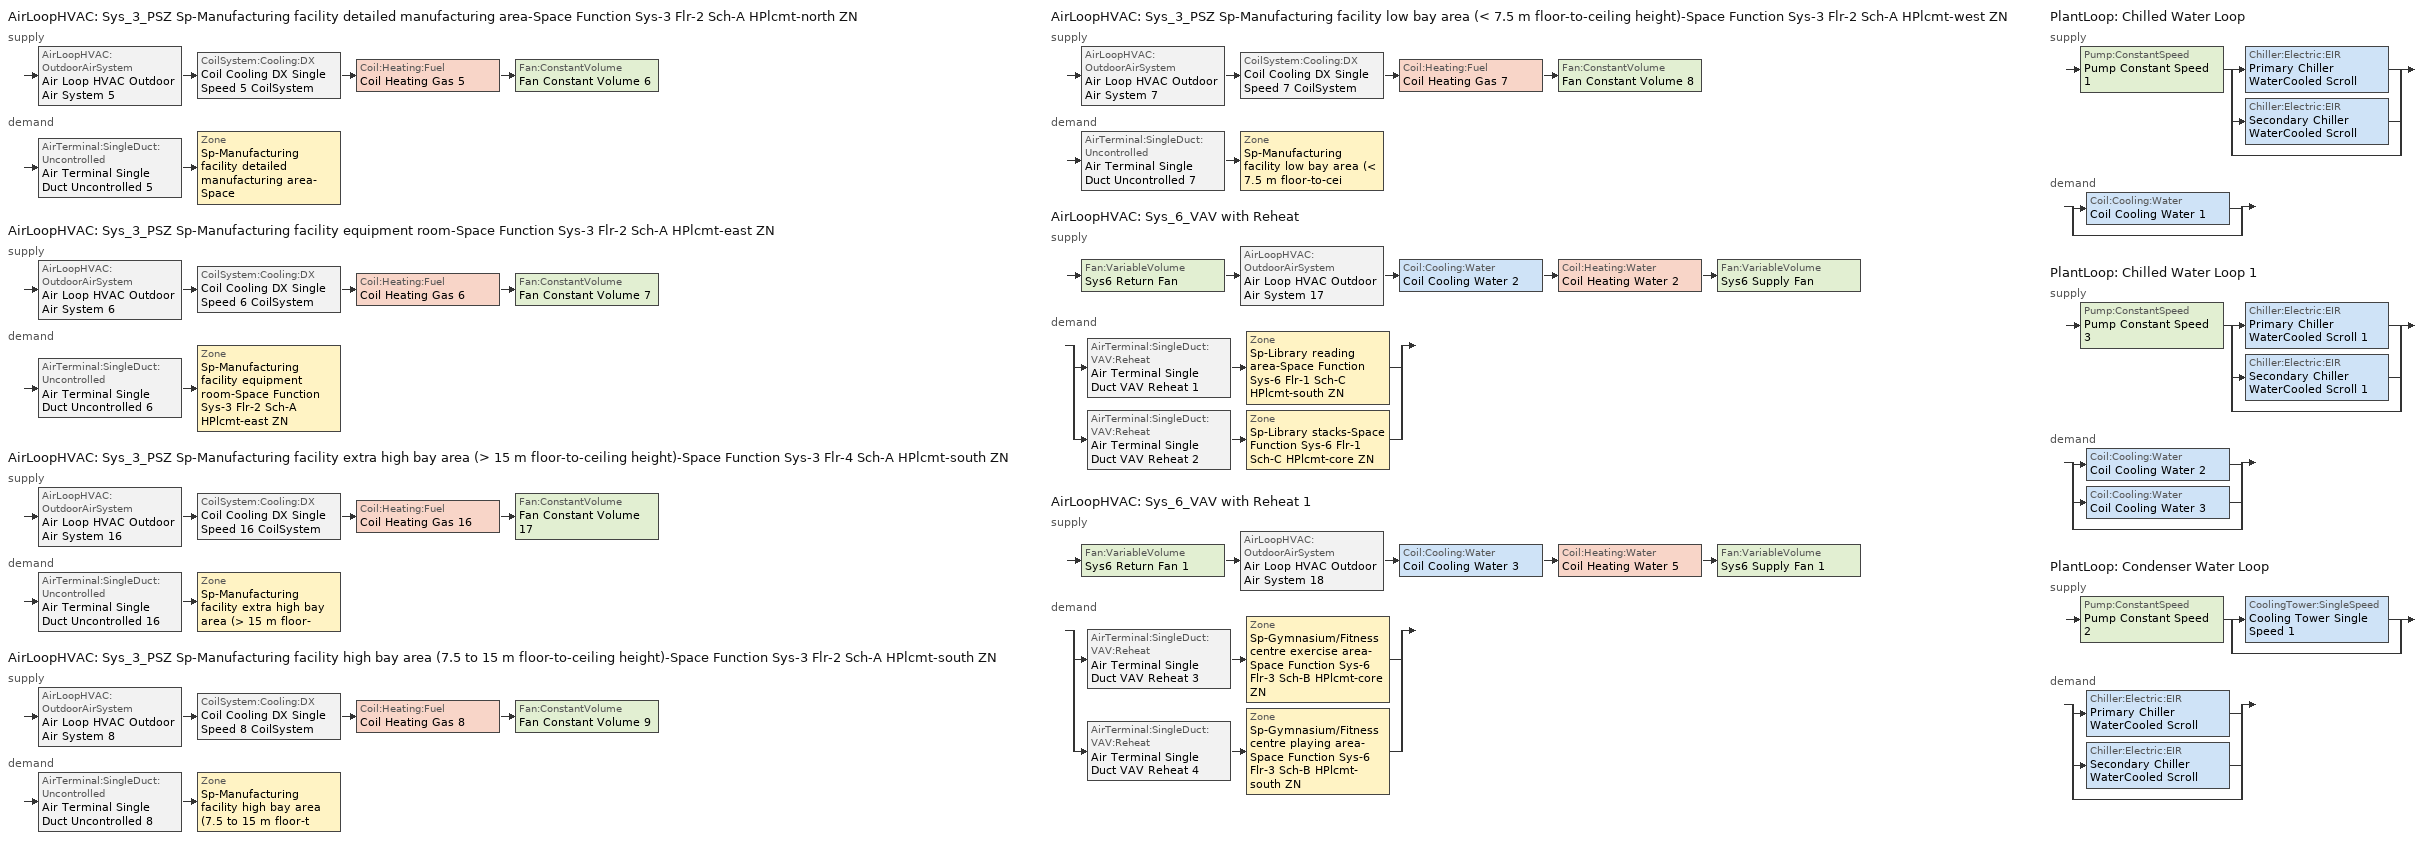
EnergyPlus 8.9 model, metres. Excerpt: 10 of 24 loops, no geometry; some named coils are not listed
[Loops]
AirLoopHVAC 'Sys_3_PSZ Sp-Manufacturing facility detailed manufacturing area-Space Function Sys-3 Flr-2 Sch-A HPlcmt-north ZN'
 supply: AirLoopHVAC:OutdoorAirSystem 'Air Loop HVAC Outdoor Air System 5' > CoilSystem:Cooling:DX 'Coil Cooling DX Single Speed 5 CoilSystem' > Coil:Heating:Fuel 'Coil Heating Gas 5' > Fan:ConstantVolume 'Fan Constant Volume 6'
 demand: AirTerminal:SingleDuct:Uncontrolled 'Air Terminal Single Duct Uncontrolled 5' > Zone 'Sp-Manufacturing facility detailed manufacturing area-Space Function Sys-3 Flr-2 Sch-A HPlcmt-north ZN'
AirLoopHVAC 'Sys_3_PSZ Sp-Manufacturing facility equipment room-Space Function Sys-3 Flr-2 Sch-A HPlcmt-east ZN'
 supply: AirLoopHVAC:OutdoorAirSystem 'Air Loop HVAC Outdoor Air System 6' > CoilSystem:Cooling:DX 'Coil Cooling DX Single Speed 6 CoilSystem' > Coil:Heating:Fuel 'Coil Heating Gas 6' > Fan:ConstantVolume 'Fan Constant Volume 7'
 demand: AirTerminal:SingleDuct:Uncontrolled 'Air Terminal Single Duct Uncontrolled 6' > Zone 'Sp-Manufacturing facility equipment room-Space Function Sys-3 Flr-2 Sch-A HPlcmt-east ZN'
AirLoopHVAC 'Sys_3_PSZ Sp-Manufacturing facility extra high bay area (> 15 m floor-to-ceiling height)-Space Function Sys-3 Flr-4 Sch-A HPlcmt-south ZN'
 supply: AirLoopHVAC:OutdoorAirSystem 'Air Loop HVAC Outdoor Air System 16' > CoilSystem:Cooling:DX 'Coil Cooling DX Single Speed 16 CoilSystem' > Coil:Heating:Fuel 'Coil Heating Gas 16' > Fan:ConstantVolume 'Fan Constant Volume 17'
 demand: AirTerminal:SingleDuct:Uncontrolled 'Air Terminal Single Duct Uncontrolled 16' > Zone 'Sp-Manufacturing facility extra high bay area (> 15 m floor-to-ceiling height)-Space Function Sys-3 Flr-4 Sch-A HPlcmt-south ZN'
AirLoopHVAC 'Sys_3_PSZ Sp-Manufacturing facility high bay area (7.5 to 15 m floor-to-ceiling height)-Space Function Sys-3 Flr-2 Sch-A HPlcmt-south ZN'
 supply: AirLoopHVAC:OutdoorAirSystem 'Air Loop HVAC Outdoor Air System 8' > CoilSystem:Cooling:DX 'Coil Cooling DX Single Speed 8 CoilSystem' > Coil:Heating:Fuel 'Coil Heating Gas 8' > Fan:ConstantVolume 'Fan Constant Volume 9'
 demand: AirTerminal:SingleDuct:Uncontrolled 'Air Terminal Single Duct Uncontrolled 8' > Zone 'Sp-Manufacturing facility high bay area (7.5 to 15 m floor-to-ceiling height)-Space Function Sys-3 Flr-2 Sch-A HPlcmt-south ZN'
AirLoopHVAC 'Sys_3_PSZ Sp-Manufacturing facility low bay area (< 7.5 m floor-to-ceiling height)-Space Function Sys-3 Flr-2 Sch-A HPlcmt-west ZN'
 supply: AirLoopHVAC:OutdoorAirSystem 'Air Loop HVAC Outdoor Air System 7' > CoilSystem:Cooling:DX 'Coil Cooling DX Single Speed 7 CoilSystem' > Coil:Heating:Fuel 'Coil Heating Gas 7' > Fan:ConstantVolume 'Fan Constant Volume 8'
 demand: AirTerminal:SingleDuct:Uncontrolled 'Air Terminal Single Duct Uncontrolled 7' > Zone 'Sp-Manufacturing facility low bay area (< 7.5 m floor-to-ceiling height)-Space Function Sys-3 Flr-2 Sch-A HPlcmt-west ZN'
AirLoopHVAC 'Sys_6_VAV with Reheat'
 supply: Fan:VariableVolume 'Sys6 Return Fan' > AirLoopHVAC:OutdoorAirSystem 'Air Loop HVAC Outdoor Air System 17' > Coil:Cooling:Water 'Coil Cooling Water 2' > Coil:Heating:Water 'Coil Heating Water 2' > Fan:VariableVolume 'Sys6 Supply Fan'
 demand: split
  | AirTerminal:SingleDuct:VAV:Reheat 'Air Terminal Single Duct VAV Reheat 1' > Zone 'Sp-Library reading area-Space Function Sys-6 Flr-1 Sch-C HPlcmt-south ZN'
  | AirTerminal:SingleDuct:VAV:Reheat 'Air Terminal Single Duct VAV Reheat 2' > Zone 'Sp-Library stacks-Space Function Sys-6 Flr-1 Sch-C HPlcmt-core ZN'
AirLoopHVAC 'Sys_6_VAV with Reheat 1'
 supply: Fan:VariableVolume 'Sys6 Return Fan 1' > AirLoopHVAC:OutdoorAirSystem 'Air Loop HVAC Outdoor Air System 18' > Coil:Cooling:Water 'Coil Cooling Water 3' > Coil:Heating:Water 'Coil Heating Water 5' > Fan:VariableVolume 'Sys6 Supply Fan 1'
 demand: split
  | AirTerminal:SingleDuct:VAV:Reheat 'Air Terminal Single Duct VAV Reheat 3' > Zone 'Sp-Gymnasium/Fitness centre exercise area-Space Function Sys-6 Flr-3 Sch-B HPlcmt-core ZN'
  | AirTerminal:SingleDuct:VAV:Reheat 'Air Terminal Single Duct VAV Reheat 4' > Zone 'Sp-Gymnasium/Fitness centre playing area-Space Function Sys-6 Flr-3 Sch-B HPlcmt-south ZN'
PlantLoop 'Chilled Water Loop'
 supply: Pump:ConstantSpeed 'Pump Constant Speed 1' > split
  | Chiller:Electric:EIR 'Primary Chiller WaterCooled Scroll'
  | Chiller:Electric:EIR 'Secondary Chiller WaterCooled Scroll'
  | bypass
 demand: split
  | Coil:Cooling:Water 'Coil Cooling Water 1'
  | bypass
PlantLoop 'Chilled Water Loop 1'
 supply: Pump:ConstantSpeed 'Pump Constant Speed 3' > split
  | Chiller:Electric:EIR 'Primary Chiller WaterCooled Scroll 1'
  | Chiller:Electric:EIR 'Secondary Chiller WaterCooled Scroll 1'
  | bypass
 demand: split
  | Coil:Cooling:Water 'Coil Cooling Water 2'
  | Coil:Cooling:Water 'Coil Cooling Water 3'
  | bypass
PlantLoop 'Condenser Water Loop'
 supply: Pump:ConstantSpeed 'Pump Constant Speed 2' > split
  | CoolingTower:SingleSpeed 'Cooling Tower Single Speed 1'
  | bypass
 demand: split
  | Chiller:Electric:EIR 'Primary Chiller WaterCooled Scroll'
  | Chiller:Electric:EIR 'Secondary Chiller WaterCooled Scroll'
  | bypass
[ZoneControl:Thermostat] Control Object Type 1=ThermostatSetpoint:DualSetpoint
Name | Zone or ZoneList | Control Type Schedule | Control Name 1
Sp-Gymnasium/Fitness centre exercise area-Space Function Sys-6 Flr-3 Sch-B HPlcmt-core ZN Thermostat | Sp-Gymnasium/Fitness centre exercise area-Space Function Sys-6 Flr-3 Sch-B HPlcmt-core ZN | Sp-Gymnasium/Fitness centre exercise area-Space Function Sys-6 Flr-3 Sch-B HPlcmt-core ZN Thermostat Schedule | Space Function Gymnasium/Fitness centre exercise area Thermostat 2
Sp-Gymnasium/Fitness centre playing area-Space Function Sys-6 Flr-3 Sch-B HPlcmt-south ZN Thermostat | Sp-Gymnasium/Fitness centre playing area-Space Function Sys-6 Flr-3 Sch-B HPlcmt-south ZN | Sp-Gymnasium/Fitness centre playing area-Space Function Sys-6 Flr-3 Sch-B HPlcmt-south ZN Thermostat Schedule | Space Function Gymnasium/Fitness centre playing area Thermostat 2
Sp-Library reading area-Space Function Sys-6 Flr-1 Sch-C HPlcmt-south ZN Thermostat | Sp-Library reading area-Space Function Sys-6 Flr-1 Sch-C HPlcmt-south ZN | Sp-Library reading area-Space Function Sys-6 Flr-1 Sch-C HPlcmt-south ZN Thermostat Schedule | Space Function Library reading area Thermostat 2
Sp-Library stacks-Space Function Sys-6 Flr-1 Sch-C HPlcmt-core ZN Thermostat | Sp-Library stacks-Space Function Sys-6 Flr-1 Sch-C HPlcmt-core ZN | Sp-Library stacks-Space Function Sys-6 Flr-1 Sch-C HPlcmt-core ZN Thermostat Schedule | Space Function Library stacks Thermostat 2
Sp-Manufacturing facility detailed manufacturing area-Space Function Sys-3 Flr-2 Sch-A HPlcmt-north ZN Thermostat | Sp-Manufacturing facility detailed manufacturing area-Space Function Sys-3 Flr-2 Sch-A HPlcmt-north ZN | Sp-Manufacturing facility detailed manufacturing area-Space Function Sys-3 Flr-2 Sch-A HPlcmt-north ZN Thermostat Schedule | Space Function Manufacturing facility detailed manufacturing area Thermostat 2
Sp-Manufacturing facility equipment room-Space Function Sys-3 Flr-2 Sch-A HPlcmt-east ZN Thermostat | Sp-Manufacturing facility equipment room-Space Function Sys-3 Flr-2 Sch-A HPlcmt-east ZN | Sp-Manufacturing facility equipment room-Space Function Sys-3 Flr-2 Sch-A HPlcmt-east ZN Thermostat Schedule | Space Function Manufacturing facility equipment room Thermostat 2
Sp-Manufacturing facility extra high bay area (> 15 m floor-to-ceiling height)-Space Function Sys-3 Flr-4 Sch-A HPlcmt-south ZN Thermostat | Sp-Manufacturing facility extra high bay area (> 15 m floor-to-ceiling height)-Space Function Sys-3 Flr-4 Sch-A HPlcmt-south ZN | Sp-Manufacturing facility extra high bay area (> 15 m floor-to-ceiling height)-Space Function Sys-3 Flr-4 Sch-A HPlcmt-south ZN Thermostat Schedule | Space Function Manufacturing facility extra high bay area (> 15 m floor-to-ceiling height) Thermostat 2
Sp-Manufacturing facility high bay area (7.5 to 15 m floor-to-ceiling height)-Space Function Sys-3 Flr-2 Sch-A HPlcmt-south ZN Thermostat | Sp-Manufacturing facility high bay area (7.5 to 15 m floor-to-ceiling height)-Space Function Sys-3 Flr-2 Sch-A HPlcmt-south ZN | Sp-Manufacturing facility high bay area (7.5 to 15 m floor-to-ceiling height)-Space Function Sys-3 Flr-2 Sch-A HPlcmt-south ZN Thermostat Schedule | Space Function Manufacturing facility high bay area (7.5 to 15 m floor-to-ceiling height) Thermostat 2
Sp-Manufacturing facility low bay area (< 7.5 m floor-to-ceiling height)-Space Function Sys-3 Flr-2 Sch-A HPlcmt-west ZN Thermostat | Sp-Manufacturing facility low bay area (< 7.5 m floor-to-ceiling height)-Space Function Sys-3 Flr-2 Sch-A HPlcmt-west ZN | Sp-Manufacturing facility low bay area (< 7.5 m floor-to-ceiling height)-Space Function Sys-3 Flr-2 Sch-A HPlcmt-west ZN Thermostat Schedule | Space Function Manufacturing facility low bay area (< 7.5 m floor-to-ceiling height) Thermostat 2
[ThermostatSetpoint:DualSetpoint]
Name | Heating Setpoint Temperature Schedule | Cooling Setpoint Temperature Schedule
Space Function Gymnasium/Fitness centre exercise area Thermostat 2; Space Function Gymnasium/Fitness centre playing area Thermostat 2 | NECB-B-Thermostat Setpoint-Heating | NECB-B-Thermostat Setpoint-Cooling
Space Function Library reading area Thermostat 2; Space Function Library stacks Thermostat 2 | NECB-C-Thermostat Setpoint-Heating | NECB-C-Thermostat Setpoint-Cooling
Space Function Manufacturing facility detailed manufacturing area Thermostat 2; Space Function Manufacturing facility equipment room Thermostat 2; Space Function Manufacturing facility extra high bay area (> 15 m floor-to-ceiling height) Thermostat 2; Space Function Manufacturing facility high bay area (7.5 to 15 m floor-to-ceiling height) Thermostat 2; Space Function Manufacturing facility low bay area (< 7.5 m floor-to-ceiling height) Thermostat 2 | NECB-A-Thermostat Setpoint-Heating | NECB-A-Thermostat Setpoint-Cooling
[AirTerminal:SingleDuct:Uncontrolled] Availability Schedule=Always On Discrete; Maximum Air Flow Rate {m3/s}=AutoSize
Air Terminal Single Duct Uncontrolled 5; Air Terminal Single Duct Uncontrolled 6; Air Terminal Single Duct Uncontrolled 16; Air Terminal Single Duct Uncontrolled 8; Air Terminal Single Duct Uncontrolled 7
[Zone equipment]
Sp-Gymnasium/Fitness centre exercise area-Space Function Sys-6 Flr-3 Sch-B HPlcmt-core ZN: Air Terminal Single Duct VAV Reheat 3, Zone HVAC Baseboard Convective Water 18
Sp-Gymnasium/Fitness centre playing area-Space Function Sys-6 Flr-3 Sch-B HPlcmt-south ZN: Air Terminal Single Duct VAV Reheat 4, Zone HVAC Baseboard Convective Water 19
Sp-Library reading area-Space Function Sys-6 Flr-1 Sch-C HPlcmt-south ZN: Air Terminal Single Duct VAV Reheat 1, Zone HVAC Baseboard Convective Water 16
Sp-Library stacks-Space Function Sys-6 Flr-1 Sch-C HPlcmt-core ZN: Air Terminal Single Duct VAV Reheat 2, Zone HVAC Baseboard Convective Water 17
Sp-Manufacturing facility detailed manufacturing area-Space Function Sys-3 Flr-2 Sch-A HPlcmt-north ZN: Air Terminal Single Duct Uncontrolled 5, Zone HVAC Baseboard Convective Water 4
Sp-Manufacturing facility equipment room-Space Function Sys-3 Flr-2 Sch-A HPlcmt-east ZN: Air Terminal Single Duct Uncontrolled 6, Zone HVAC Baseboard Convective Water 5
Sp-Manufacturing facility extra high bay area (> 15 m floor-to-ceiling height)-Space Function Sys-3 Flr-4 Sch-A HPlcmt-south ZN: Air Terminal Single Duct Uncontrolled 16, Zone HVAC Baseboard Convective Water 15
Sp-Manufacturing facility high bay area (7.5 to 15 m floor-to-ceiling height)-Space Function Sys-3 Flr-2 Sch-A HPlcmt-south ZN: Air Terminal Single Duct Uncontrolled 8, Zone HVAC Baseboard Convective Water 7
Sp-Manufacturing facility low bay area (< 7.5 m floor-to-ceiling height)-Space Function Sys-3 Flr-2 Sch-A HPlcmt-west ZN: Air Terminal Single Duct Uncontrolled 7, Zone HVAC Baseboard Convective Water 6
[Sizing:Zone] Zone Cooling Design Supply Air Temperature Input Method=SupplyAirTemperature; Zone Cooling Design Supply Air Temperature {C}=13; Zone Cooling Design Supply Air Temperature Difference {deltaC}=11.11; Zone Heating Design Supply Air Temperature Input Method=SupplyAirTemperature; Zone Heating Design Supply Air Temperature {C}=43; Zone Heating Design Supply Air Temperature Difference {deltaC}=11.11; Zone Cooling Design Supply Air Humidity Ratio {kgWater/kgDryAir}=0.0085; Zone Heating Design Supply Air Humidity Ratio {kgWater/kgDryAir}=0.008; Zone Heating Sizing Factor=1.3; Zone Cooling Sizing Factor=1.1; Cooling Design Air Flow Method=DesignDay; Cooling Design Air Flow Rate {m3/s}=0; Cooling Minimum Air Flow per Zone Floor Area {m3/s-m2}=0.000762; Cooling Minimum Air Flow {m3/s}=0; Cooling Minimum Air Flow Fraction=0; Heating Design Air Flow Method=DesignDay; Heating Design Air Flow Rate {m3/s}=0; Heating Maximum Air Flow per Zone Floor Area {m3/s-m2}=0.002032; Heating Maximum Air Flow {m3/s}=0.141576; Heating Maximum Air Flow Fraction=0.3; Account for Dedicated Outdoor Air System=No
Name | Design Specification Outdoor Air Object | Design Specification Zone Air Distribution Object
Sp-Gymnasium/Fitness centre exercise area-Space Function Sys-6 Flr-3 Sch-B HPlcmt-core ZN | Space Function Gymnasium/Fitness centre exercise area Ventilation | Sp-Gymnasium/Fitness centre exercise area-Space Function Sys-6 Flr-3 Sch-B HPlcmt-core ZN Design Spec Zone Air Dist
Sp-Gymnasium/Fitness centre playing area-Space Function Sys-6 Flr-3 Sch-B HPlcmt-south ZN | Space Function Gymnasium/Fitness centre playing area Ventilation | Sp-Gymnasium/Fitness centre playing area-Space Function Sys-6 Flr-3 Sch-B HPlcmt-south ZN Design Spec Zone Air Dist
Sp-Library reading area-Space Function Sys-6 Flr-1 Sch-C HPlcmt-south ZN | Space Function Library reading area Ventilation | Sp-Library reading area-Space Function Sys-6 Flr-1 Sch-C HPlcmt-south ZN Design Spec Zone Air Dist
Sp-Library stacks-Space Function Sys-6 Flr-1 Sch-C HPlcmt-core ZN | Space Function Library stacks Ventilation | Sp-Library stacks-Space Function Sys-6 Flr-1 Sch-C HPlcmt-core ZN Design Spec Zone Air Dist
Sp-Manufacturing facility detailed manufacturing area-Space Function Sys-3 Flr-2 Sch-A HPlcmt-north ZN | Space Function Manufacturing facility detailed manufacturing area Ventilation | Sp-Manufacturing facility detailed manufacturing area-Space Function Sys-3 Flr-2 Sch-A HPlcmt-north ZN Design Spec Zone Air Dist
Sp-Manufacturing facility equipment room-Space Function Sys-3 Flr-2 Sch-A HPlcmt-east ZN | Space Function Manufacturing facility equipment room Ventilation | Sp-Manufacturing facility equipment room-Space Function Sys-3 Flr-2 Sch-A HPlcmt-east ZN Design Spec Zone Air Dist
Sp-Manufacturing facility extra high bay area (> 15 m floor-to-ceiling height)-Space Function Sys-3 Flr-4 Sch-A HPlcmt-south ZN | Space Function Manufacturing facility extra high bay area (> 15 m floor-to-ceiling height) Ventilation | Sp-Manufacturing facility extra high bay area (> 15 m floor-to-ceiling height)-Space Function Sys-3 Flr-4 Sch-A HPlcmt-south ZN Design Spec Zone Air Dist
Sp-Manufacturing facility high bay area (7.5 to 15 m floor-to-ceiling height)-Space Function Sys-3 Flr-2 Sch-A HPlcmt-south ZN | Space Function Manufacturing facility high bay area (7.5 to 15 m floor-to-ceiling height) Ventilation | Sp-Manufacturing facility high bay area (7.5 to 15 m floor-to-ceiling height)-Space Function Sys-3 Flr-2 Sch-A HPlcmt-south ZN Design Spec Zone Air Dist
Sp-Manufacturing facility low bay area (< 7.5 m floor-to-ceiling height)-Space Function Sys-3 Flr-2 Sch-A HPlcmt-west ZN | Space Function Manufacturing facility low bay area (< 7.5 m floor-to-ceiling height) Ventilation | Sp-Manufacturing facility low bay area (< 7.5 m floor-to-ceiling height)-Space Function Sys-3 Flr-2 Sch-A HPlcmt-west ZN Design Spec Zone Air Dist
[DesignSpecification:ZoneAirDistribution] Zone Air Distribution Effectiveness in Cooling Mode=1; Zone Air Distribution Effectiveness in Heating Mode=1
Sp-Gymnasium/Fitness centre exercise area-Space Function Sys-6 Flr-3 Sch-B HPlcmt-core ZN Design Spec Zone Air Dist; Sp-Gymnasium/Fitness centre playing area-Space Function Sys-6 Flr-3 Sch-B HPlcmt-south ZN Design Spec Zone Air Dist; Sp-Library reading area-Space Function Sys-6 Flr-1 Sch-C HPlcmt-south ZN Design Spec Zone Air Dist; Sp-Library stacks-Space Function Sys-6 Flr-1 Sch-C HPlcmt-core ZN Design Spec Zone Air Dist; Sp-Manufacturing facility detailed manufacturing area-Space Function Sys-3 Flr-2 Sch-A HPlcmt-north ZN Design Spec Zone Air Dist; Sp-Manufacturing facility equipment room-Space Function Sys-3 Flr-2 Sch-A HPlcmt-east ZN Design Spec Zone Air Dist; Sp-Manufacturing facility extra high bay area (> 15 m floor-to-ceiling height)-Space Function Sys-3 Flr-4 Sch-A HPlcmt-south ZN Design Spec Zone Air Dist; Sp-Manufacturing facility high bay area (7.5 to 15 m floor-to-ceiling height)-Space Function Sys-3 Flr-2 Sch-A HPlcmt-south ZN Design Spec Zone Air Dist; Sp-Manufacturing facility low bay area (< 7.5 m floor-to-ceiling height)-Space Function Sys-3 Flr-2 Sch-A HPlcmt-west ZN Design Spec Zone Air Dist
[Controller:MechanicalVentilation] Availability Schedule=Always On Discrete; Demand Controlled Ventilation=No; System Outdoor Air Method=ZoneSum
Name | Zone Name 1 | Design Specification Outdoor Air Object Name 1 | Design Specification Zone Air Distribution Object Name 1 | Zone Name 2 | Design Specification Outdoor Air Object Name 2 | Design Specification Zone Air Distribution Object Name 2
Controller Mechanical Ventilation 18 | Sp-Gymnasium/Fitness centre exercise area-Space Function Sys-6 Flr-3 Sch-B HPlcmt-core ZN | Space Function Gymnasium/Fitness centre exercise area Ventilation | Sp-Gymnasium/Fitness centre exercise area-Space Function Sys-6 Flr-3 Sch-B HPlcmt-core ZN Design Spec Zone Air Dist | Sp-Gymnasium/Fitness centre playing area-Space Function Sys-6 Flr-3 Sch-B HPlcmt-south ZN | Space Function Gymnasium/Fitness centre playing area Ventilation | Sp-Gymnasium/Fitness centre playing area-Space Function Sys-6 Flr-3 Sch-B HPlcmt-south ZN Design Spec Zone Air Dist
Controller Mechanical Ventilation 17 | Sp-Library reading area-Space Function Sys-6 Flr-1 Sch-C HPlcmt-south ZN | Space Function Library reading area Ventilation | Sp-Library reading area-Space Function Sys-6 Flr-1 Sch-C HPlcmt-south ZN Design Spec Zone Air Dist | Sp-Library stacks-Space Function Sys-6 Flr-1 Sch-C HPlcmt-core ZN | Space Function Library stacks Ventilation | Sp-Library stacks-Space Function Sys-6 Flr-1 Sch-C HPlcmt-core ZN Design Spec Zone Air Dist
Controller Mechanical Ventilation 5 | Sp-Manufacturing facility detailed manufacturing area-Space Function Sys-3 Flr-2 Sch-A HPlcmt-north ZN | Space Function Manufacturing facility detailed manufacturing area Ventilation | Sp-Manufacturing facility detailed manufacturing area-Space Function Sys-3 Flr-2 Sch-A HPlcmt-north ZN Design Spec Zone Air Dist
Controller Mechanical Ventilation 6 | Sp-Manufacturing facility equipment room-Space Function Sys-3 Flr-2 Sch-A HPlcmt-east ZN | Space Function Manufacturing facility equipment room Ventilation | Sp-Manufacturing facility equipment room-Space Function Sys-3 Flr-2 Sch-A HPlcmt-east ZN Design Spec Zone Air Dist
Controller Mechanical Ventilation 16 | Sp-Manufacturing facility extra high bay area (> 15 m floor-to-ceiling height)-Space Function Sys-3 Flr-4 Sch-A HPlcmt-south ZN | Space Function Manufacturing facility extra high bay area (> 15 m floor-to-ceiling height) Ventilation | Sp-Manufacturing facility extra high bay area (> 15 m floor-to-ceiling height)-Space Function Sys-3 Flr-4 Sch-A HPlcmt-south ZN Design Spec Zone Air Dist
Controller Mechanical Ventilation 8 | Sp-Manufacturing facility high bay area (7.5 to 15 m floor-to-ceiling height)-Space Function Sys-3 Flr-2 Sch-A HPlcmt-south ZN | Space Function Manufacturing facility high bay area (7.5 to 15 m floor-to-ceiling height) Ventilation | Sp-Manufacturing facility high bay area (7.5 to 15 m floor-to-ceiling height)-Space Function Sys-3 Flr-2 Sch-A HPlcmt-south ZN Design Spec Zone Air Dist
Controller Mechanical Ventilation 7 | Sp-Manufacturing facility low bay area (< 7.5 m floor-to-ceiling height)-Space Function Sys-3 Flr-2 Sch-A HPlcmt-west ZN | Space Function Manufacturing facility low bay area (< 7.5 m floor-to-ceiling height) Ventilation | Sp-Manufacturing facility low bay area (< 7.5 m floor-to-ceiling height)-Space Function Sys-3 Flr-2 Sch-A HPlcmt-west ZN Design Spec Zone Air Dist
[DesignSpecification:OutdoorAir] Outdoor Air Method=Sum; Outdoor Air Flow per Person {m3/s-person}=0; Outdoor Air Flow per Zone {m3/s}=0; Outdoor Air Flow Air Changes per Hour {1/hr}=0
Name | Outdoor Air Flow per Zone Floor Area {m3/s-m2}
Space Function Gymnasium/Fitness centre exercise area Ventilation | 0.0043688
Space Function Gymnasium/Fitness centre playing area Ventilation | 0.001524
Space Function Library reading area Ventilation; Space Function Library stacks Ventilation | 0.0008636
Space Function Manufacturing facility detailed manufacturing area Ventilation; Space Function Manufacturing facility equipment room Ventilation; Space Function Manufacturing facility extra high bay area (> 15 m floor-to-ceiling height) Ventilation; Space Function Manufacturing facility high bay area (7.5 to 15 m floor-to-ceiling height) Ventilation; Space Function Manufacturing facility low bay area (< 7.5 m floor-to-ceiling height) Ventilation | 0.00127
[AirTerminal:SingleDuct:VAV:Reheat] Availability Schedule=Always On Discrete; Maximum Air Flow Rate {m3/s}=Autosize; Zone Minimum Air Flow Input Method=Constant; Constant Minimum Air Flow Fraction=0.3; Maximum Hot Water or Steam Flow Rate {m3/s}=Autosize; Minimum Hot Water or Steam Flow Rate {m3/s}=0; Convergence Tolerance=0.001; Damper Heating Action=Normal; Maximum Flow per Zone Floor Area During Reheat {m3/s-m2}=Autocalculate; Maximum Flow Fraction During Reheat=Autocalculate; Maximum Reheat Air Temperature {C}=43
Name | Fixed Minimum Air Flow Rate {m3/s} | Reheat Coil
Air Terminal Single Duct VAV Reheat 3 | 5 | Coil Heating Water 6
Air Terminal Single Duct VAV Reheat 4 | 3.75 | Coil Heating Water 7
Air Terminal Single Duct VAV Reheat 1 | 3.75 | Coil Heating Water 3
Air Terminal Single Duct VAV Reheat 2 | 5 | Coil Heating Water 4
[Coil:Heating:Water] Availability Schedule=Always On Discrete; U-Factor Times Area Value {W/K}=Autosize; Maximum Water Flow Rate {m3/s}=Autosize; Performance Input Method=UFactorTimesAreaAndDesignWaterFlowRate; Rated Capacity {W}=Autosize; Rated Inlet Water Temperature {C}=82.2; Rated Inlet Air Temperature {C}=16.6; Rated Outlet Water Temperature {C}=71.1; Rated Outlet Air Temperature {C}=32.2; Rated Ratio for Air and Water Convection=0.5
Coil Heating Water 2; Coil Heating Water 5
[Fan:ConstantVolume] Availability Schedule=Always On Discrete; Fan Total Efficiency=0.7; Pressure Rise {Pa}=250; Maximum Flow Rate {m3/s}=AutoSize; Motor Efficiency=0.9; Motor In Airstream Fraction=1
Fan Constant Volume 2; Fan Constant Volume 6; Fan Constant Volume 7; Fan Constant Volume 17; Fan Constant Volume 9; Fan Constant Volume 8
[Coil:Cooling:Water] Availability Schedule=Always On Discrete; Design Water Flow Rate {m3/s}=Autosize; Design Air Flow Rate {m3/s}=Autosize; Design Inlet Water Temperature {C}=Autosize; Design Inlet Air Temperature {C}=Autosize; Design Outlet Air Temperature {C}=Autosize; Design Inlet Air Humidity Ratio {kgWater/kgDryAir}=Autosize; Design Outlet Air Humidity Ratio {kgWater/kgDryAir}=Autosize; Type of Analysis=SimpleAnalysis; Heat Exchanger Configuration=CrossFlow
Coil Cooling Water 1; Coil Cooling Water 2; Coil Cooling Water 3
[ZoneHVAC:FourPipeFanCoil]
Zone HVAC Four Pipe Fan Coil 1: Availability Schedule=Always On Discrete; Capacity Control Method=ConstantFanVariableFlow; Maximum Supply Air Flow Rate {m3/s}=Autosize; Maximum Outdoor Air Flow Rate {m3/s}=Autosize; Supply Air Fan=Fan Constant Volume 2; Cooling Coil=Coil Cooling Water 1; Maximum Cold Water Flow Rate {m3/s}=Autosize; Heating Coil=Coil Heating Water 1; Maximum Hot Water Flow Rate {m3/s}=Autosize; Minimum Supply Air Temperature in Cooling Mode {C}=Autosize; Maximum Supply Air Temperature in Heating Mode {C}=Autosize
[AirLoopHVAC] Design Supply Air Flow Rate {m3/s}=AutoSize
Sys_3_PSZ Sp-Manufacturing facility detailed manufacturing area-Space Function Sys-3 Flr-2 Sch-A HPlcmt-north ZN; Sys_3_PSZ Sp-Manufacturing facility equipment room-Space Function Sys-3 Flr-2 Sch-A HPlcmt-east ZN; Sys_3_PSZ Sp-Manufacturing facility extra high bay area (> 15 m floor-to-ceiling height)-Space Function Sys-3 Flr-4 Sch-A HPlcmt-south ZN; Sys_3_PSZ Sp-Manufacturing facility high bay area (7.5 to 15 m floor-to-ceiling height)-Space Function Sys-3 Flr-2 Sch-A HPlcmt-south ZN; Sys_3_PSZ Sp-Manufacturing facility low bay area (< 7.5 m floor-to-ceiling height)-Space Function Sys-3 Flr-2 Sch-A HPlcmt-west ZN; Sys_6_VAV with Reheat; Sys_6_VAV with Reheat 1
[Sizing:System] Type of Load to Size On=Sensible; Design Outdoor Air Flow Rate {m3/s}=Autosize; Preheat Design Temperature {C}=7; Preheat Design Humidity Ratio {kgWater/kgDryAir}=0.008; Precool Design Humidity Ratio {kgWater/kgDryAir}=0.008; Central Cooling Design Supply Air Temperature {C}=13; Type of Zone Sum to Use=NonCoincident; 100% Outdoor Air in Cooling=No; 100% Outdoor Air in Heating=No; Central Cooling Design Supply Air Humidity Ratio {kgWater/kgDryAir}=0.0085; Central Heating Design Supply Air Humidity Ratio {kgWater/kgDryAir}=0.008; Cooling Supply Air Flow Rate Method=DesignDay; Cooling Supply Air Flow Rate {m3/s}=0; Cooling Supply Air Flow Rate Per Floor Area {m3/s-m2}=0.00996765; Cooling Fraction of Autosized Cooling Supply Air Flow Rate=1; Cooling Supply Air Flow Rate Per Unit Cooling Capacity {m3/s-W}=3.94755e-05; Heating Supply Air Flow Rate Method=DesignDay; Heating Supply Air Flow Rate {m3/s}=0; Heating Supply Air Flow Rate Per Floor Area {m3/s-m2}=0.00996765; Heating Fraction of Autosized Heating Supply Air Flow Rate=1; Heating Fraction of Autosized Cooling Supply Air Flow Rate=1; Heating Supply Air Flow Rate Per Unit Heating Capacity {m3/s-W}=3.15882e-05; System Outdoor Air Method=ZoneSum; Zone Maximum Outdoor Air Fraction=1; Cooling Design Capacity Method=CoolingDesignCapacity; Cooling Design Capacity {W}=Autosize; Cooling Design Capacity Per Floor Area {W/m2}=234.7; Fraction of Autosized Cooling Design Capacity=1; Heating Design Capacity Method=HeatingDesignCapacity; Heating Design Capacity {W}=Autosize; Heating Design Capacity Per Floor Area {W/m2}=157; Fraction of Autosized Heating Design Capacity=1; Central Cooling Capacity Control Method=OnOff
Name | Central Heating Maximum System Air Flow Ratio | Precool Design Temperature {C} | Central Heating Design Supply Air Temperature {C}
Sys_3_PSZ Sp-Manufacturing facility detailed manufacturing area-Space Function Sys-3 Flr-2 Sch-A HPlcmt-north ZN; Sys_3_PSZ Sp-Manufacturing facility equipment room-Space Function Sys-3 Flr-2 Sch-A HPlcmt-east ZN; Sys_3_PSZ Sp-Manufacturing facility extra high bay area (> 15 m floor-to-ceiling height)-Space Function Sys-3 Flr-4 Sch-A HPlcmt-south ZN; Sys_3_PSZ Sp-Manufacturing facility high bay area (7.5 to 15 m floor-to-ceiling height)-Space Function Sys-3 Flr-2 Sch-A HPlcmt-south ZN; Sys_3_PSZ Sp-Manufacturing facility low bay area (< 7.5 m floor-to-ceiling height)-Space Function Sys-3 Flr-2 Sch-A HPlcmt-west ZN | 1 | 13 | 43
Sys_6_VAV with Reheat; Sys_6_VAV with Reheat 1 | 0.3 | 12.8 | 13.1
[Controller:OutdoorAir] Minimum Outdoor Air Flow Rate {m3/s}=Autosize; Maximum Outdoor Air Flow Rate {m3/s}=Autosize; Economizer Control Type=NoEconomizer; Economizer Control Action Type=ModulateFlow; Economizer Maximum Limit Dry-Bulb Temperature {C}=28; Economizer Maximum Limit Enthalpy {J/kg}=64000; Economizer Minimum Limit Dry-Bulb Temperature {C}=-100; Lockout Type=NoLockout; Minimum Limit Type=FixedMinimum; High Humidity Control=No; Control High Indoor Humidity Based on Outdoor Humidity Ratio=Yes; Heat Recovery Bypass Control Type=BypassWhenWithinEconomizerLimits
Name | Mechanical Ventilation Controller
Controller Outdoor Air 5 | Controller Mechanical Ventilation 5
Controller Outdoor Air 6 | Controller Mechanical Ventilation 6
Controller Outdoor Air 16 | Controller Mechanical Ventilation 16
Controller Outdoor Air 8 | Controller Mechanical Ventilation 8
Controller Outdoor Air 7 | Controller Mechanical Ventilation 7
Controller Outdoor Air 17 | Controller Mechanical Ventilation 17
Controller Outdoor Air 18 | Controller Mechanical Ventilation 18
[SetpointManager:MixedAir] Control Variable=Temperature
Node 124 OS Default SPM; Node 123 OS Default SPM; Node 122 OS Default SPM; Node 137 OS Default SPM; Node 136 OS Default SPM; Node 135 OS Default SPM; Node 267 OS Default SPM; Node 266 OS Default SPM; Node 265 OS Default SPM; Node 163 OS Default SPM; Node 162 OS Default SPM; Node 161 OS Default SPM; Node 150 OS Default SPM; Node 149 OS Default SPM; Node 148 OS Default SPM; Node 311 OS Default SPM; Node 310 OS Default SPM; Node 309 OS Default SPM; Node 308 OS Default SPM; Node 339 OS Default SPM; Node 338 OS Default SPM; Node 337 OS Default SPM; Node 336 OS Default SPM
[CoilSystem:Cooling:DX] Availability Schedule=Always On Discrete
Name | Cooling Coil
Coil Cooling DX Single Speed 5 CoilSystem | Coil Cooling DX Single Speed 5
Coil Cooling DX Single Speed 6 CoilSystem | Coil Cooling DX Single Speed 6
Coil Cooling DX Single Speed 16 CoilSystem | Coil Cooling DX Single Speed 16
Coil Cooling DX Single Speed 8 CoilSystem | Coil Cooling DX Single Speed 8
Coil Cooling DX Single Speed 7 CoilSystem | Coil Cooling DX Single Speed 7
[Coil:Cooling:DX:SingleSpeed] Availability Schedule=Always On Discrete; Gross Rated Total Cooling Capacity {W}=Autosize; Gross Rated Sensible Heat Ratio=Autosize; Gross Rated Cooling COP {W/W}=3; Rated Air Flow Rate {m3/s}=Autosize; Rated Evaporator Fan Power Per Volume Flow Rate {W/(m3/s)}=773.3; Condenser Type=AirCooled; Evaporative Condenser Effectiveness=0; Evaporative Condenser Air Flow Rate {m3/s}=Autosize; Evaporative Condenser Pump Rated Power Consumption {W}=Autosize; Crankcase Heater Capacity {W}=0; Maximum Outdoor Dry-Bulb Temperature for Crankcase Heater Operation {C}=0; Basin Heater Capacity {W/K}=0; Basin Heater Setpoint Temperature {C}=10
Name | Total Cooling Capacity Function of Temperature Curve | Total Cooling Capacity Function of Flow Fraction Curve | Energy Input Ratio Function of Temperature Curve | Energy Input Ratio Function of Flow Fraction Curve | Part Load Fraction Correlation Curve
Coil Cooling DX Single Speed 5 | Curve Biquadratic 13 | Curve Quadratic 14 | Curve Biquadratic 14 | Curve Quadratic 15 | Curve Quadratic 16
Coil Cooling DX Single Speed 6 | Curve Biquadratic 15 | Curve Quadratic 17 | Curve Biquadratic 16 | Curve Quadratic 18 | Curve Quadratic 19
Coil Cooling DX Single Speed 16 | Curve Biquadratic 35 | Curve Quadratic 47 | Curve Biquadratic 36 | Curve Quadratic 48 | Curve Quadratic 49
Coil Cooling DX Single Speed 8 | Curve Biquadratic 19 | Curve Quadratic 23 | Curve Biquadratic 20 | Curve Quadratic 24 | Curve Quadratic 25
Coil Cooling DX Single Speed 7 | Curve Biquadratic 17 | Curve Quadratic 20 | Curve Biquadratic 18 | Curve Quadratic 21 | Curve Quadratic 22
[Coil:Heating:Fuel] Availability Schedule=Always On Discrete; Fuel Type=NaturalGas; Burner Efficiency=0.8; Nominal Capacity {W}=AutoSize; Parasitic Electric Load {W}=0; Parasitic Fuel Load {W}=0
Coil Heating Gas 5; Coil Heating Gas 6; Coil Heating Gas 16; Coil Heating Gas 8; Coil Heating Gas 7
[SetpointManager:SingleZone:Reheat] Control Variable=Temperature; Minimum Supply Air Temperature {C}=13; Maximum Supply Air Temperature {C}=43
Name | Control Zone
Setpoint Manager Single Zone Reheat 5 | Sp-Manufacturing facility detailed manufacturing area-Space Function Sys-3 Flr-2 Sch-A HPlcmt-north ZN
Setpoint Manager Single Zone Reheat 6 | Sp-Manufacturing facility equipment room-Space Function Sys-3 Flr-2 Sch-A HPlcmt-east ZN
Setpoint Manager Single Zone Reheat 16 | Sp-Manufacturing facility extra high bay area (> 15 m floor-to-ceiling height)-Space Function Sys-3 Flr-4 Sch-A HPlcmt-south ZN
Setpoint Manager Single Zone Reheat 8 | Sp-Manufacturing facility high bay area (7.5 to 15 m floor-to-ceiling height)-Space Function Sys-3 Flr-2 Sch-A HPlcmt-south ZN
Setpoint Manager Single Zone Reheat 7 | Sp-Manufacturing facility low bay area (< 7.5 m floor-to-ceiling height)-Space Function Sys-3 Flr-2 Sch-A HPlcmt-west ZN
[Controller:WaterCoil] Control Variable=Temperature; Actuator Variable=Flow; Controller Convergence Tolerance {deltaC}=Autosize; Maximum Actuated Flow {m3/s}=Autosize; Minimum Actuated Flow {m3/s}=0
Name | Action
Controller Water Coil 4; Controller Water Coil 8 | Reverse
Controller Water Coil 3; Controller Water Coil 7 | Normal
[Fan:VariableVolume] Availability Schedule=Always On Discrete; Fan Total Efficiency=0.6045; Pressure Rise {Pa}=1017.592; Maximum Flow Rate {m3/s}=AutoSize; Fan Power Minimum Flow Rate Input Method=FixedFlowRate; Fan Power Minimum Flow Fraction=0; Fan Power Minimum Air Flow Rate {m3/s}=0; Motor Efficiency=0.93; Motor In Airstream Fraction=1; Fan Power Coefficient 1=0.0407599; Fan Power Coefficient 2=0.088045; Fan Power Coefficient 3=-0.0729261; Fan Power Coefficient 4=0.94374; Fan Power Coefficient 5=0
Sys6 Return Fan; Sys6 Supply Fan; Sys6 Return Fan 1; Sys6 Supply Fan 1
[SetpointManager:Scheduled] Control Variable=Temperature
Name | Schedule
Setpoint Manager Scheduled 5 | Supply Air Temp
Setpoint Manager Scheduled 6 | Supply Air Temp 1
Setpoint Manager Scheduled 1 | CHW Temp
Setpoint Manager Scheduled 3 | CHW Temp 1
Setpoint Manager Scheduled 2 | CW Temp
[PlantLoop] Fluid Type=Water; Maximum Loop Temperature {C}=100; Minimum Loop Temperature {C}=0; Maximum Loop Flow Rate {m3/s}=Autosize; Minimum Loop Flow Rate {m3/s}=0; Plant Loop Volume {m3}=Autocalculate; Load Distribution Scheme=Optimal; Plant Loop Demand Calculation Scheme=SingleSetpoint
Name | Plant Equipment Operation Scheme
Chilled Water Loop | Chilled Water Loop Operation Schemes
Chilled Water Loop 1 | Chilled Water Loop 1 Operation Schemes
Condenser Water Loop | Condenser Water Loop Operation Schemes
[Sizing:Plant] Loop Design Temperature Difference {deltaC}=6; Sizing Option=NonCoincident; Zone Timesteps in Averaging Window=1; Coincident Sizing Factor Mode=None
Name | Loop Type | Design Loop Exit Temperature {C}
Chilled Water Loop; Chilled Water Loop 1 | Cooling | 7
Condenser Water Loop | Condenser | 29
[Pump:ConstantSpeed] Design Flow Rate {m3/s}=Autosize; Design Pump Head {Pa}=179352; Design Power Consumption {W}=Autosize; Motor Efficiency=0.9; Fraction of Motor Inefficiencies to Fluid Stream=0; Pump Control Type=Intermittent; Design Power Sizing Method=PowerPerFlowPerPressure; Design Electric Power per Unit Flow Rate {W/(m3/s)}=348701.1; Design Shaft Power per Unit Flow Rate per Unit Head=1.28205
Pump Constant Speed 1; Pump Constant Speed 3; Pump Constant Speed 2
[Chiller:Electric:EIR] Reference Capacity {W}=Autosize; Reference COP {W/W}=5.5; Reference Leaving Chilled Water Temperature {C}=6.67; Reference Entering Condenser Fluid Temperature {C}=29.4; Reference Chilled Water Flow Rate {m3/s}=Autosize; Reference Condenser Fluid Flow Rate {m3/s}=Autosize; Minimum Part Load Ratio=0.1; Maximum Part Load Ratio=1; Optimum Part Load Ratio=1; Minimum Unloading Ratio=0.2; Condenser Type=WaterCooled; Condenser Fan Power Ratio {W/W}=0; Fraction of Compressor Electric Consumption Rejected by Condenser=1; Leaving Chilled Water Lower Temperature Limit {C}=2; Chiller Flow Mode=NotModulated; Sizing Factor=1
Name | Cooling Capacity Function of Temperature Curve | Electric Input to Cooling Output Ratio Function of Temperature Curve | Electric Input to Cooling Output Ratio Function of Part Load Ratio Curve
Primary Chiller WaterCooled Scroll | Curve Biquadratic 1 | Curve Biquadratic 2 | Curve Quadratic 1
Secondary Chiller WaterCooled Scroll | Curve Biquadratic 3 | Curve Biquadratic 4 | Curve Quadratic 2
Primary Chiller WaterCooled Scroll 1 | Curve Biquadratic 37 | Curve Biquadratic 38 | Curve Quadratic 50
Secondary Chiller WaterCooled Scroll 1 | Curve Biquadratic 39 | Curve Biquadratic 40 | Curve Quadratic 51
[PlantEquipmentOperationSchemes] Control Scheme Object Type 1=PlantEquipmentOperation:CoolingLoad; Control Scheme Schedule Name 1=Always On Discrete
Name | Control Scheme Name 1
Chilled Water Loop Operation Schemes | Chilled Water Loop Cooling Operation Scheme
Chilled Water Loop 1 Operation Schemes | Chilled Water Loop 1 Cooling Operation Scheme
Condenser Water Loop Operation Schemes | Condenser Water Loop Cooling Operation Scheme
[PlantEquipmentOperation:CoolingLoad] Load Range Lower Limit 1 {W}=0; Load Range Upper Limit 1 {W}=1000000000
Name | Range Equipment List Name 1
Chilled Water Loop Cooling Operation Scheme | Chilled Water Loop Cooling Equipment List
Chilled Water Loop 1 Cooling Operation Scheme | Chilled Water Loop 1 Cooling Equipment List
Condenser Water Loop Cooling Operation Scheme | Condenser Water Loop Cooling Equipment List
[PlantEquipmentList]
Chilled Water Loop Cooling Equipment List: Chiller:Electric:EIR, Primary Chiller WaterCooled Scroll, Chiller:Electric:EIR, Secondary Chiller WaterCooled Scroll
Chilled Water Loop 1 Cooling Equipment List: Chiller:Electric:EIR, Primary Chiller WaterCooled Scroll 1, Chiller:Electric:EIR, Secondary Chiller WaterCooled Scroll 1
Condenser Water Loop Cooling Equipment List: CoolingTower:SingleSpeed, Cooling Tower Single Speed 1
[CoolingTower:SingleSpeed]
Cooling Tower Single Speed 1: Design Water Flow Rate {m3/s}=Autosize; Design Air Flow Rate {m3/s}=Autosize; Design Fan Power {W}=Autosize; Design U-Factor Times Area Value {W/K}=Autosize; Free Convection Air Flow Rate {m3/s}=Autosize; Free Convection Air Flow Rate Sizing Factor=0.1; Free Convection U-Factor Times Area Value {W/K}=Autosize; Free Convection U-Factor Times Area Value Sizing Factor=0.1; Performance Input Method=UFactorTimesAreaAndDesignWaterFlowRate; Heat Rejection Capacity and Nominal Capacity Sizing Ratio=1.25; Free Convection Capacity {W}=0; Free Convection Nominal Capacity Sizing Factor=0.1; Design Inlet Air Dry-Bulb Temperature {C}=24; Design Inlet Air Wet-Bulb Temperature {C}=24; Design Approach Temperature {deltaC}=5; Design Range Temperature {deltaC}=5; Basin Heater Capacity {W/K}=0; Basin Heater Setpoint Temperature {C}=2; Evaporation Loss Mode=LossFactor; Evaporation Loss Factor {percent/K}=0.2; Drift Loss Percent {percent}=0.008; Blowdown Calculation Mode=ConcentrationRatio; Blowdown Concentration Ratio=3; Capacity Control=FanCycling; Number of Cells=1; Cell Control=MinimalCell; Cell Minimum  Water Flow Rate Fraction=0.33; Cell Maximum Water Flow Rate Fraction=2.5; Sizing Factor=1
[Schedule:Compact]
Sp-Gymnasium/Fitness centre exercise area-Space Function Sys-6 Flr-3 Sch-B HPlcmt-core ZN Thermostat Schedule; Sp-Gymnasium/Fitness centre playing area-Space Function Sys-6 Flr-3 Sch-B HPlcmt-south ZN Thermostat Schedule; Sp-Library reading area-Space Function Sys-6 Flr-1 Sch-C HPlcmt-south ZN Thermostat Schedule; Sp-Library stacks-Space Function Sys-6 Flr-1 Sch-C HPlcmt-core ZN Thermostat Schedule; Sp-Manufacturing facility detailed manufacturing area-Space Function Sys-3 Flr-2 Sch-A HPlcmt-north ZN Thermostat Schedule; Sp-Manufacturing facility equipment room-Space Function Sys-3 Flr-2 Sch-A HPlcmt-east ZN Thermostat Schedule; Sp-Manufacturing facility extra high bay area (> 15 m floor-to-ceiling height)-Space Function Sys-3 Flr-4 Sch-A HPlcmt-south ZN Thermostat Schedule; Sp-Manufacturing facility high bay area (7.5 to 15 m floor-to-ceiling height)-Space Function Sys-3 Flr-2 Sch-A HPlcmt-south ZN Thermostat Schedule; Sp-Manufacturing facility low bay area (< 7.5 m floor-to-ceiling height)-Space Function Sys-3 Flr-2 Sch-A HPlcmt-west ZN Thermostat Schedule: Through: 12/31, For: AllDays, Until: 24:00, 4
[Schedule:Day:Interval]
NECB-B-Thermostat Setpoint-Heating Sun|Hol Day: No, 01:00, 18, 02:00, 22, 09:00, 18, 10:00, 20, 23:00, 22, 24:00, 18
NECB-B-Thermostat Setpoint-Heating Default|Wkdy Day; NECB-B-Thermostat Setpoint-Heating Sat Day; NECB-B-Thermostat Setpoint-Heating Default: No, 02:00, 22, 08:00, 18, 09:00, 20, 24:00, 22
NECB-B-Thermostat Setpoint-Cooling Sun|Hol Day: No, 09:00, 35, 23:00, 24, 24:00, 35
NECB-B-Thermostat Setpoint-Cooling Default|Wkdy Day; NECB-B-Thermostat Setpoint-Cooling Sat Day; NECB-B-Thermostat Setpoint-Cooling Default: No, 01:00, 24, 08:00, 35, 24:00, 24
NECB-C-Thermostat Setpoint-Heating Sun|Hol Day: No, 09:00, 18, 10:00, 20, 19:00, 22, 24:00, 18
NECB-C-Thermostat Setpoint-Heating Default|Wkdy Day; NECB-C-Thermostat Setpoint-Heating Sat Day; NECB-C-Thermostat Setpoint-Heating Default: No, 07:00, 18, 08:00, 20, 21:00, 22, 24:00, 18
NECB-C-Thermostat Setpoint-Cooling Sun|Hol Day: No, 07:00, 35, 19:00, 24, 24:00, 35
NECB-C-Thermostat Setpoint-Cooling Default|Wkdy Day; NECB-C-Thermostat Setpoint-Cooling Sat Day; NECB-C-Thermostat Setpoint-Cooling Default: No, 07:00, 35, 21:00, 24, 24:00, 35
NECB-A-Thermostat Setpoint-Heating Sun|Hol Day; NECB-A-Thermostat Setpoint-Heating Sat Day: No, 24:00, 18
NECB-A-Thermostat Setpoint-Heating Default|Wkdy Day; NECB-A-Thermostat Setpoint-Heating Default: No, 06:00, 18, 07:00, 20, 21:00, 22, 24:00, 18
NECB-A-Thermostat Setpoint-Cooling Sun|Hol Day; NECB-A-Thermostat Setpoint-Cooling Sat Day: No, 24:00, 35
NECB-A-Thermostat Setpoint-Cooling Default|Wkdy Day; NECB-A-Thermostat Setpoint-Cooling Default: No, 06:00, 35, 21:00, 24, 24:00, 35
satCHW Temp 1; satCHW Temp 3; Schedule Day 5; Schedule Day 7; sunCHW Temp 1; sunCHW Temp 3; wkdCHW Temp 1; wkdCHW Temp 3: No, 01:00, 7, 02:00, 7, 03:00, 7, 04:00, 7, 05:00, 7, 06:00, 7, 07:00, 7, 08:00, 7, 09:00, 7, 10:00, 7, 11:00, 7, 12:00, 7, 13:00, 7, 14:00, 7, 15:00, 7, 16:00, 7, 17:00, 7, 18:00, 7, 19:00, 7, 20:00, 7, 21:00, 7, 22:00, 7, 23:00, 7, 24:00, 7
satCW Temp 1; Schedule Day 6; sunCW Temp 1; wkdCW Temp 1: No, 01:00, 29, 02:00, 29, 03:00, 29, 04:00, 29, 05:00, 29, 06:00, 29, 07:00, 29, 08:00, 29, 09:00, 29, 10:00, 29, 11:00, 29, 12:00, 29, 13:00, 29, 14:00, 29, 15:00, 29, 16:00, 29, 17:00, 29, 18:00, 29, 19:00, 29, 20:00, 29, 21:00, 29, 22:00, 29, 23:00, 29, 24:00, 29
Supply Air Temp Default; Supply Air Temp Default 1: No, 24:00, 13
[Schedule:Week:Daily]
NECB-B-Thermostat Setpoint-Heating Week Rule - Jan1-Dec31: NECB-B-Thermostat Setpoint-Heating Sun|Hol Day, NECB-B-Thermostat Setpoint-Heating Default|Wkdy Day, NECB-B-Thermostat Setpoint-Heating Default|Wkdy Day, NECB-B-Thermostat Setpoint-Heating Default|Wkdy Day, NECB-B-Thermostat Setpoint-Heating Default|Wkdy Day, NECB-B-Thermostat Setpoint-Heating Default|Wkdy Day, NECB-B-Thermostat Setpoint-Heating Sat Day, NECB-B-Thermostat Setpoint-Heating Default, NECB-B-Thermostat Setpoint-Heating Default, NECB-B-Thermostat Setpoint-Heating Default, NECB-B-Thermostat Setpoint-Heating Default, NECB-B-Thermostat Setpoint-Heating Default
NECB-B-Thermostat Setpoint-Cooling Week Rule - Jan1-Dec31: NECB-B-Thermostat Setpoint-Cooling Sun|Hol Day, NECB-B-Thermostat Setpoint-Cooling Default|Wkdy Day, NECB-B-Thermostat Setpoint-Cooling Default|Wkdy Day, NECB-B-Thermostat Setpoint-Cooling Default|Wkdy Day, NECB-B-Thermostat Setpoint-Cooling Default|Wkdy Day, NECB-B-Thermostat Setpoint-Cooling Default|Wkdy Day, NECB-B-Thermostat Setpoint-Cooling Sat Day, NECB-B-Thermostat Setpoint-Cooling Default, NECB-B-Thermostat Setpoint-Cooling Default, NECB-B-Thermostat Setpoint-Cooling Default, NECB-B-Thermostat Setpoint-Cooling Default, NECB-B-Thermostat Setpoint-Cooling Default
NECB-C-Thermostat Setpoint-Heating Week Rule - Jan1-Dec31: NECB-C-Thermostat Setpoint-Heating Sun|Hol Day, NECB-C-Thermostat Setpoint-Heating Default|Wkdy Day, NECB-C-Thermostat Setpoint-Heating Default|Wkdy Day, NECB-C-Thermostat Setpoint-Heating Default|Wkdy Day, NECB-C-Thermostat Setpoint-Heating Default|Wkdy Day, NECB-C-Thermostat Setpoint-Heating Default|Wkdy Day, NECB-C-Thermostat Setpoint-Heating Sat Day, NECB-C-Thermostat Setpoint-Heating Default, NECB-C-Thermostat Setpoint-Heating Default, NECB-C-Thermostat Setpoint-Heating Default, NECB-C-Thermostat Setpoint-Heating Default, NECB-C-Thermostat Setpoint-Heating Default
NECB-C-Thermostat Setpoint-Cooling Week Rule - Jan1-Dec31: NECB-C-Thermostat Setpoint-Cooling Sun|Hol Day, NECB-C-Thermostat Setpoint-Cooling Default|Wkdy Day, NECB-C-Thermostat Setpoint-Cooling Default|Wkdy Day, NECB-C-Thermostat Setpoint-Cooling Default|Wkdy Day, NECB-C-Thermostat Setpoint-Cooling Default|Wkdy Day, NECB-C-Thermostat Setpoint-Cooling Default|Wkdy Day, NECB-C-Thermostat Setpoint-Cooling Sat Day, NECB-C-Thermostat Setpoint-Cooling Default, NECB-C-Thermostat Setpoint-Cooling Default, NECB-C-Thermostat Setpoint-Cooling Default, NECB-C-Thermostat Setpoint-Cooling Default, NECB-C-Thermostat Setpoint-Cooling Default
NECB-A-Thermostat Setpoint-Heating Week Rule - Jan1-Dec31: NECB-A-Thermostat Setpoint-Heating Sun|Hol Day, NECB-A-Thermostat Setpoint-Heating Default|Wkdy Day, NECB-A-Thermostat Setpoint-Heating Default|Wkdy Day, NECB-A-Thermostat Setpoint-Heating Default|Wkdy Day, NECB-A-Thermostat Setpoint-Heating Default|Wkdy Day, NECB-A-Thermostat Setpoint-Heating Default|Wkdy Day, NECB-A-Thermostat Setpoint-Heating Sat Day, NECB-A-Thermostat Setpoint-Heating Default, NECB-A-Thermostat Setpoint-Heating Default, NECB-A-Thermostat Setpoint-Heating Default, NECB-A-Thermostat Setpoint-Heating Default, NECB-A-Thermostat Setpoint-Heating Default
NECB-A-Thermostat Setpoint-Cooling Week Rule - Jan1-Dec31: NECB-A-Thermostat Setpoint-Cooling Sun|Hol Day, NECB-A-Thermostat Setpoint-Cooling Default|Wkdy Day, NECB-A-Thermostat Setpoint-Cooling Default|Wkdy Day, NECB-A-Thermostat Setpoint-Cooling Default|Wkdy Day, NECB-A-Thermostat Setpoint-Cooling Default|Wkdy Day, NECB-A-Thermostat Setpoint-Cooling Default|Wkdy Day, NECB-A-Thermostat Setpoint-Cooling Sat Day, NECB-A-Thermostat Setpoint-Cooling Default, NECB-A-Thermostat Setpoint-Cooling Default, NECB-A-Thermostat Setpoint-Cooling Default, NECB-A-Thermostat Setpoint-Cooling Default, NECB-A-Thermostat Setpoint-Cooling Default
CHW Temp Week Rule - Jan1-Dec31: sunCHW Temp 1, wkdCHW Temp 1, wkdCHW Temp 1, wkdCHW Temp 1, wkdCHW Temp 1, wkdCHW Temp 1, satCHW Temp 1, Schedule Day 5, Schedule Day 5, Schedule Day 5, Schedule Day 5, Schedule Day 5
CHW Temp 1 Week Rule - Jan1-Dec31: sunCHW Temp 3, wkdCHW Temp 3, wkdCHW Temp 3, wkdCHW Temp 3, wkdCHW Temp 3, wkdCHW Temp 3, satCHW Temp 3, Schedule Day 7, Schedule Day 7, Schedule Day 7, Schedule Day 7, Schedule Day 7
CW Temp Week Rule - Jan1-Dec31: sunCW Temp 1, wkdCW Temp 1, wkdCW Temp 1, wkdCW Temp 1, wkdCW Temp 1, wkdCW Temp 1, satCW Temp 1, Schedule Day 6, Schedule Day 6, Schedule Day 6, Schedule Day 6, Schedule Day 6
Supply Air Temp Week Rule - Jan1-Dec31: Supply Air Temp Default, Supply Air Temp Default, Supply Air Temp Default, Supply Air Temp Default, Supply Air Temp Default, Supply Air Temp Default, Supply Air Temp Default, Supply Air Temp Default, Supply Air Temp Default, Supply Air Temp Default, Supply Air Temp Default, Supply Air Temp Default
Supply Air Temp 1 Week Rule - Jan1-Dec31: Supply Air Temp Default 1, Supply Air Temp Default 1, Supply Air Temp Default 1, Supply Air Temp Default 1, Supply Air Temp Default 1, Supply Air Temp Default 1, Supply Air Temp Default 1, Supply Air Temp Default 1, Supply Air Temp Default 1, Supply Air Temp Default 1, Supply Air Temp Default 1, Supply Air Temp Default 1
[Schedule:Year]
NECB-B-Thermostat Setpoint-Heating: NECB-B-Thermostat Setpoint-Heating Week Rule - Jan1-Dec31, 1, 1, 12, 31
NECB-B-Thermostat Setpoint-Cooling: NECB-B-Thermostat Setpoint-Cooling Week Rule - Jan1-Dec31, 1, 1, 12, 31
NECB-C-Thermostat Setpoint-Heating: NECB-C-Thermostat Setpoint-Heating Week Rule - Jan1-Dec31, 1, 1, 12, 31
NECB-C-Thermostat Setpoint-Cooling: NECB-C-Thermostat Setpoint-Cooling Week Rule - Jan1-Dec31, 1, 1, 12, 31
NECB-A-Thermostat Setpoint-Heating: NECB-A-Thermostat Setpoint-Heating Week Rule - Jan1-Dec31, 1, 1, 12, 31
NECB-A-Thermostat Setpoint-Cooling: NECB-A-Thermostat Setpoint-Cooling Week Rule - Jan1-Dec31, 1, 1, 12, 31
CHW Temp: CHW Temp Week Rule - Jan1-Dec31, 1, 1, 12, 31
CHW Temp 1: CHW Temp 1 Week Rule - Jan1-Dec31, 1, 1, 12, 31
CW Temp: CW Temp Week Rule - Jan1-Dec31, 1, 1, 12, 31
Supply Air Temp: Supply Air Temp Week Rule - Jan1-Dec31, 1, 1, 12, 31
Supply Air Temp 1: Supply Air Temp 1 Week Rule - Jan1-Dec31, 1, 1, 12, 31
[Schedule:Constant]
Always On Discrete: Hourly Value=1
[Curve:Biquadratic]
Name | Coefficient1 Constant | Coefficient2 x | Coefficient3 x**2 | Coefficient4 y | Coefficient5 y**2 | Coefficient6 x*y | Minimum Value of x {BasedOnField A2} | Maximum Value of x {BasedOnField A2} | Minimum Value of y {BasedOnField A3} | Maximum Value of y {BasedOnField A3}
Curve Biquadratic 13; Curve Biquadratic 15; Curve Biquadratic 35; Curve Biquadratic 19; Curve Biquadratic 17 | 0.942588 | 0.00954335 | 0.00068377 | -0.0110427 | 5.249e-06 | -9.72e-06 | 17 | 22 | 13 | 46
Curve Biquadratic 14; Curve Biquadratic 16; Curve Biquadratic 36; Curve Biquadratic 20; Curve Biquadratic 18 | 0.342414 | 0.034885 | -0.0006237 | 0.00497722 | 0.000437951 | -0.000728028 | 17 | 22 | 13 | 46
Curve Biquadratic 1; Curve Biquadratic 3; Curve Biquadratic 37; Curve Biquadratic 39 | 1.02152 | 0.0370359 | 0.000233248 | -0.00389405 | -6.52536e-05 | -0.000268045 | 5 | 10 | 24 | 35
Curve Biquadratic 2; Curve Biquadratic 4; Curve Biquadratic 38; Curve Biquadratic 40 | 0.701769 | -0.00452016 | 0.00053311 | -0.00549821 | 0.000544579 | -0.000729032 | 5 | 10 | 24 | 35
[Curve:Quadratic]
Name | Coefficient1 Constant | Coefficient2 x | Coefficient3 x**2 | Minimum Value of x {BasedOnField A2} | Maximum Value of x {BasedOnField A2}
Curve Quadratic 14; Curve Quadratic 17; Curve Quadratic 47; Curve Quadratic 23; Curve Quadratic 20 | 0.8 | 0.2 | 0 | 0.5 | 1.5
Curve Quadratic 15; Curve Quadratic 18; Curve Quadratic 48; Curve Quadratic 24; Curve Quadratic 21 | 1.1552 | -0.1808 | 0.0256 | 0.5 | 1.5
Curve Quadratic 16; Curve Quadratic 19; Curve Quadratic 49; Curve Quadratic 25; Curve Quadratic 22 | 0.85 | 0.15 | 0 | 0 | 1
Curve Quadratic 1; Curve Quadratic 2; Curve Quadratic 50; Curve Quadratic 51 | 0.0636912 | 0.584888 | 0.352803 | 0 | 1
